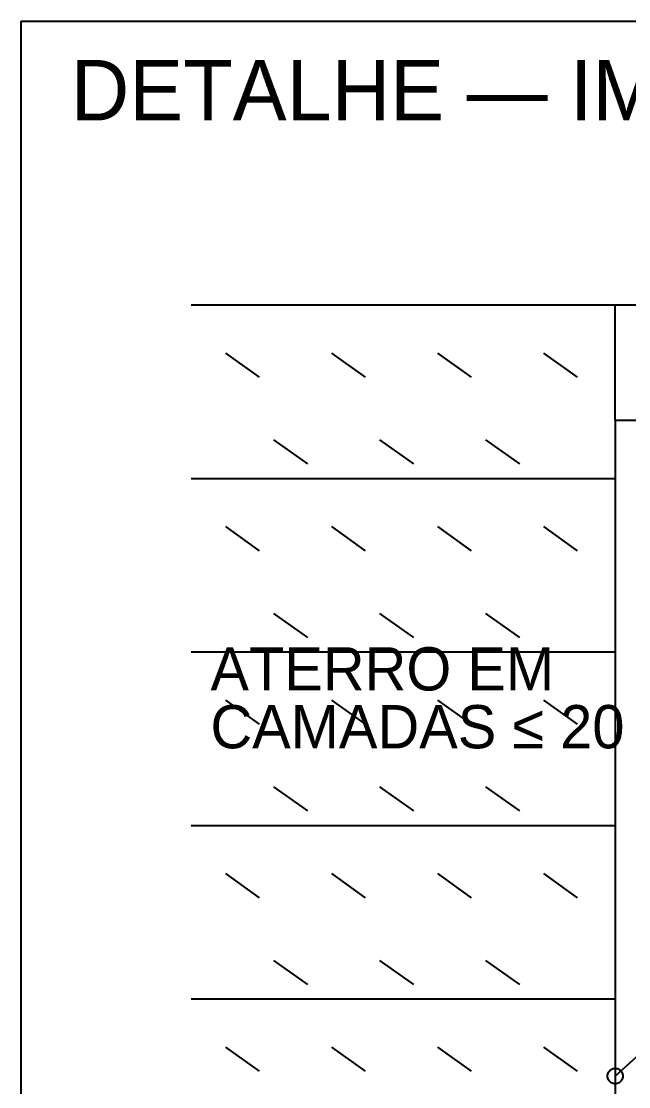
# Model space of a CAD drawing. Header units: millimetres. Extents: x 0 to 3648, y 0 to 594.
# Drawn here: x 651 to 700.1, y 377.8 to 463.8 of the extents above; entities that cross this region are included whole.
import ezdxf

# ---------------------------------------------------------------- set-up
doc = ezdxf.new("R2010")
doc.units = ezdxf.units.MM
for name, color, linetype in [('COTAS', 4, 'CONTINUOUS'), ('EIXOS', 6, 'CONTINUOUS'), ('FORMAS', 7, 'CONTINUOUS'), ('SECUNDARIAS', 8, 'CONTINUOUS'), ('TEXTOS', 2, 'CONTINUOUS')]:
    doc.layers.add(name, color=color, linetype=linetype)

msp = doc.modelspace()

# ---------------------------------------------------------------- linework, layer by layer
at = {"layer": 'COTAS'}
for p, q in [((698.9676, 378.63243), (746.44863, 421.59892)), ((698.34485, 378.63243), (698.35017, 378.71371)), ((698.35017, 378.55116), (698.34485, 378.63243)), ((698.35017, 378.71371), (698.36607, 378.79361)), ((698.36607, 378.47126), (698.35017, 378.55116)), ((698.36607, 378.79361), (698.39224, 378.87073)), ((698.39224, 378.87073), (698.4283, 378.94379)), ((698.4283, 378.94379), (698.47356, 379.0115)), ((698.47356, 379.0115), (698.52727, 379.07276)), ((698.52727, 379.07276), (698.58849, 379.12645)), ((698.58849, 379.12645), (698.65622, 379.17171)), ((698.65622, 379.17171), (698.72928, 379.20774)), ((698.72928, 379.20774), (698.8064, 379.23392)), ((698.8064, 379.23392), (698.88628, 379.24981)), ((698.88628, 379.24981), (698.9676, 379.25514)), ((698.9676, 379.25514), (699.04885, 379.24981)), ((699.04885, 379.24981), (699.12873, 379.23392)), ((699.12873, 379.23392), (699.20585, 379.20774)), ((699.20585, 379.20774), (699.27891, 379.17171)), ((699.27891, 379.17171), (699.34664, 379.12645)), ((699.34664, 379.12645), (699.40787, 379.07276)), ((699.40787, 379.07276), (699.46158, 379.0115)), ((699.46158, 379.0115), (699.50684, 378.94379)), ((699.50684, 378.94379), (699.54289, 378.87073)), ((699.54289, 378.87073), (699.56906, 378.79361)), ((699.56906, 378.79361), (699.58496, 378.71371)), ((699.58496, 378.55116), (699.56906, 378.47126)), ((699.58496, 378.71371), (699.59028, 378.63243)), ((699.59028, 378.63243), (699.58496, 378.55116)), ((698.39224, 378.39414), (698.36607, 378.47126)), ((698.4283, 378.32109), (698.39224, 378.39414)), ((698.47356, 378.25335), (698.4283, 378.32109)), ((698.52727, 378.19211), (698.47356, 378.25335)), ((698.58849, 378.1384), (698.52727, 378.19211)), ((698.65622, 378.09316), (698.58849, 378.1384)), ((698.72928, 378.05713), (698.65622, 378.09316)), ((698.8064, 378.03095), (698.72928, 378.05713)), ((698.88628, 378.01506), (698.8064, 378.03095)), ((698.9676, 378.00973), (698.88628, 378.01506)), ((699.04885, 378.01506), (698.9676, 378.00973)), ((699.12873, 378.03095), (699.04885, 378.01506)), ((699.20585, 378.05713), (699.12873, 378.03095)), ((699.27891, 378.09316), (699.20585, 378.05713)), ((699.34664, 378.1384), (699.27891, 378.09316)), ((699.40787, 378.19211), (699.34664, 378.1384)), ((699.46158, 378.25335), (699.40787, 378.19211)), ((699.50684, 378.32109), (699.46158, 378.25335)), ((699.54289, 378.39414), (699.50684, 378.32109)), ((699.56906, 378.47126), (699.54289, 378.39414))]:
    msp.add_line(p, q, dxfattribs=at)
at = {"layer": 'EIXOS'}
msp.add_line((698.9676, 431.56216), (698.9676, 342.04864), dxfattribs=at)
at = {"layer": 'FORMAS'}
for p, q in [((650.99997, 463.8), (830.99997, 463.8)), ((650.99997, 305.80001), (650.99997, 463.8))]:
    msp.add_line(p, q, dxfattribs=at)
at = {"layer": 'SECUNDARIAS'}
for p, q in [((664.71893, 440.9027), (698.9676, 440.9027)), ((698.9676, 440.9027), (709.86485, 440.9027)), ((698.9676, 431.56216), (698.9676, 440.9027)), ((667.48648, 437.01082), (670.21084, 435.06486)), ((676.04868, 437.01082), (678.77297, 435.06486)), ((684.61081, 437.01082), (687.33511, 435.06486)), ((693.17295, 437.01082), (695.89731, 435.06486)), ((709.86485, 431.56216), (698.9676, 431.56216)), ((671.37839, 430.00541), (674.10269, 428.05946)), ((679.94053, 430.00541), (682.66489, 428.05946)), ((688.50273, 430.00541), (691.22703, 428.05946)), ((664.71893, 426.89189), (698.9676, 426.89189)), ((667.48648, 422.99999), (670.21084, 421.05405)), ((676.04868, 422.99999), (678.77297, 421.05405)), ((684.61081, 422.99999), (687.33511, 421.05405)), ((693.17295, 422.99999), (695.89731, 421.05405)), ((671.37839, 415.9946), (674.10269, 414.04866)), ((679.94053, 415.9946), (682.66489, 414.04866)), ((688.50273, 415.9946), (691.22703, 414.04866)), ((664.71893, 412.88108), (698.9676, 412.88108)), ((667.48648, 408.98919), (670.21084, 407.04324)), ((676.04868, 408.98919), (678.77297, 407.04324)), ((684.61081, 408.98919), (687.33511, 407.04324)), ((693.17295, 408.98919), (695.89731, 407.04324)), ((671.37839, 401.98379), (674.10269, 400.03783)), ((679.94053, 401.98379), (682.66489, 400.03783)), ((688.50273, 401.98379), (691.22703, 400.03783)), ((664.71893, 398.87028), (698.9676, 398.87028)), ((667.48648, 394.97838), (670.21084, 393.03244)), ((676.04868, 394.97838), (678.77297, 393.03244)), ((684.61081, 394.97838), (687.33511, 393.03244)), ((693.17295, 394.97838), (695.89731, 393.03244)), ((671.37839, 387.97297), (674.10269, 386.02702)), ((679.94053, 387.97297), (682.66489, 386.02702)), ((688.50273, 387.97297), (691.22703, 386.02702)), ((664.71893, 384.85945), (698.9676, 384.85945)), ((667.48648, 380.96757), (670.21084, 379.02163)), ((676.04868, 380.96757), (678.77297, 379.02163)), ((684.61081, 380.96757), (687.33511, 379.02163)), ((693.17295, 380.96757), (695.89731, 379.02163))]:
    msp.add_line(p, q, dxfattribs=at)

# ---------------------------------------------------------------- texts
at = {"layer": 'TEXTOS'}
for s, height, p in [('DETALHE — IMPERMEABILIZAÇÃO E DRENAGEM', 4.88827, (655, 455.80001)), ('ATERRO EM', 3.49162, (666.27567, 409.76757)), ('CAMADAS ≤ 20 cm', 3.49162, (666.27567, 405.0973))]:
    msp.add_text(s, height=height, dxfattribs=at).set_placement(p)

doc.saveas('drawing.dxf')
